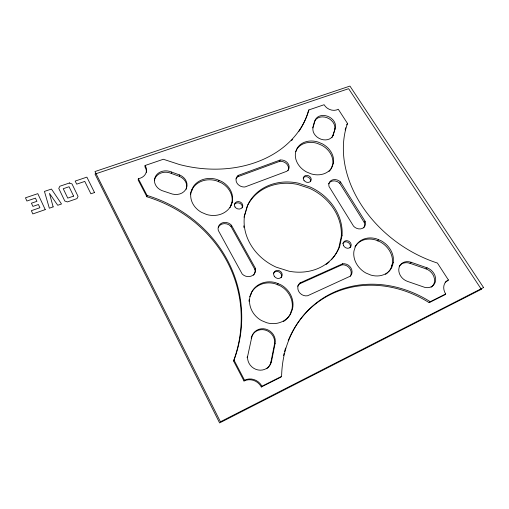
<?xml version="1.0" encoding="UTF-8"?>
<svg xmlns="http://www.w3.org/2000/svg" width="509" height="509" viewBox="0 0 509 509"><rect width="100%" height="100%" fill="white"/><g stroke="black" fill="none" stroke-linecap="round" stroke-linejoin="round"><path stroke-width="0.76" d="M138.321 178.697L138.187 180.071L146.897 196.767A142.278 130.883 -8 0 1 233.536 360.945L243.996 380.986A13.247 12.68 52.1 0 1 260.939 386.28L261.302 386.986L280.943 377.131L281.611 376.361A113.38 98.651 53.9 0 1 430.245 301.71L445.668 293.979A11.65 9.436 44.2 0 1 448.41 279.982L437.441 263.064A113.647 87.007 35.4 0 1 347.482 123.445L338.25 109.212A9.327 7.234 25.6 0 1 324.125 104.72L308.906 109.919A112.171 87.701 15.5 0 1 179.397 164.515L163.351 159.266L145.078 165.501A10.867 9.143 8.1 0 1 138.321 178.697L147.056 195.443A142.806 131.297 -7.8 0 1 234.032 360.111L244.53 380.217A13.298 12.725 51.8 0 1 261.537 385.536L261.9 386.242L261.302 386.986M145.078 165.501L144.925 166.901A10.829 9.124 8.1 0 1 146.318 172.354M146.897 196.767L147.056 195.443M154.373 180.682A12.095 10.307 11.3 0 1 171.247 173.41L171.488 172.036L179.556 174.956A11.955 10.199 12.3 0 1 186.472 187.999A11.955 10.199 12.3 0 1 172.366 194.056L163.822 191.219A12.14 10.333 11.3 0 1 155.092 177.317A12.14 10.333 11.3 0 1 171.488 172.036M186.211 189.259A11.917 10.18 12.3 0 0 179.295 176.318L179.556 174.956M270.903 362.166L271.532 361.352L275.102 343.371A12.203 11.389 37.4 0 0 265.749 329.113A12.203 11.389 37.4 0 0 251.745 337.257L251.198 338.154A12.159 11.357 37.5 0 1 265.157 330.036A12.159 11.357 37.5 0 1 274.472 344.243L270.903 362.166A12.388 11.682 41.3 0 1 266.627 368.777M247.037 357.394L247.578 356.554L251.745 337.257M191.963 190.175L192.275 188.852M312.704 127.912L314.04 123.089M218.584 181.694L218.972 180.358M333.3 134.879L335.068 128.898A10.893 8.608 25.9 0 0 327.446 116.205A10.893 8.608 25.9 0 0 314.696 121.676L312.978 127.893A10.816 8.596 26 0 0 321.045 139.218A10.816 8.596 26 0 0 333.3 134.879L332.587 136.253A10.784 8.583 26 0 1 331.976 137.545M243.996 217.209L245.904 210.751M246.121 210.039L247.247 206.247A50.334 43.373 28 0 1 297.453 184.385L309.478 188.305A50.334 43.373 28 0 1 341.284 236.462L338.886 247.571A50.334 43.373 28 0 1 331.314 259.787M332.587 136.253L335.068 128.898M236.061 178.844A7.489 6.337 20.3 0 1 237.786 176.725L238.237 175.389L280.135 160.036A7.202 5.962 23.9 0 1 288.247 163.879A7.202 5.962 23.9 0 1 286.872 171.247L244.899 186.988A7.514 6.35 20.3 0 1 236.876 182.928A7.514 6.35 20.3 0 1 238.237 175.389M230.793 205.846L231.232 204.58M253.507 275.242A7.94 7.158 24.9 0 0 254.901 269.452L231.003 226.473L231.449 225.258A7.686 6.763 19.4 0 0 222.159 222.929A7.686 6.763 19.4 0 0 218.304 230.45L242.201 274.014A7.966 7.171 24.9 0 0 251.497 276.012A7.966 7.171 24.9 0 0 255.442 268.358L231.449 225.258M249.792 296.747L251.459 292.535A22.224 20.271 32.3 0 1 275.172 283.761L280.434 285.956A22.224 20.271 32.3 0 1 291.943 309.389L290.149 314.384A22.224 20.271 32.3 0 1 287.012 318.672M295.748 151.663L296.333 150.206M237.786 176.725L279.562 161.385L280.135 160.036M308.906 109.919L308.276 111.356A111.827 87.542 15.5 0 1 298.834 131.487M229.985 207.678L231.64 203.937A21.149 18.209 16.8 0 0 221.39 182.871L216.382 180.765A21.149 18.209 16.8 0 0 193.121 187.77L191.053 192.071A21.149 18.209 16.8 0 0 190.481 194.743M254.901 269.452L255.442 268.358M250.364 295.296L250.899 294.272M346.737 124.839L347.482 123.445M277.481 284.722L278.099 283.678M233.536 360.945L234.032 360.111M328.579 183.857A7.279 5.993 29.5 0 1 339.732 183.227L340.489 181.955A7.298 6.006 29.5 0 0 332.148 180.014A7.298 6.006 29.5 0 0 329.024 186.479L353.577 226.2A7.336 6.108 33.7 0 0 362.262 228.439A7.336 6.108 33.7 0 0 365.087 221.281L340.489 181.955M297.631 286.306A7.788 6.935 35.1 0 1 299.527 283.863L300.215 282.819L342.722 263.757A7.775 6.706 36.8 0 1 350.956 267.95A7.775 6.706 36.8 0 1 350.211 276.222L307.64 295.748A7.813 6.948 35 0 1 298.821 291.593A7.813 6.948 35 0 1 300.215 282.819M291.154 311.578L291.829 310.617M243.996 380.986L244.53 380.217M274.472 344.243L275.102 343.371M363.611 227.892A7.311 6.095 33.7 0 0 364.234 222.452L365.087 221.281M299.527 283.863L341.908 264.839L342.722 263.757M399.183 266.366L400.271 264.954A11.217 9.308 41 0 1 410.044 263.325L426.052 268.892A11.287 9.296 42.2 0 1 433.783 276.33L434.482 278.856A11.287 9.296 42.2 0 1 431.072 287.254M377.697 240.846L378.601 239.726M391.796 265.463L392.757 264.406M410.044 263.325L411.056 262.269L427.121 267.855A11.325 9.315 42.1 0 1 434.871 275.318L435.577 277.85A11.325 9.315 42.1 0 1 424.939 287.426L407.435 281.375A11.255 9.327 40.9 0 1 399.775 265.825L401.257 263.897A11.255 9.327 40.9 0 1 411.056 262.269M426.052 268.892L427.121 267.855M448.41 279.982L447.277 280.981A11.612 9.417 44.3 0 0 445.178 282.349M288.209 340.731A112.966 98.371 54 0 1 429.144 302.651L430.245 301.71M445.668 293.979L444.529 294.94L429.144 302.651M261.9 386.242L281.611 376.361M69.599 182.947L59.877 186.224L58.764 188.413L64.777 200.991L67.411 201.927L76.974 198.612L78.062 196.404L72.004 183.94L69.409 183.011M171.247 173.41L179.295 176.318M339.732 183.227L364.234 222.452M329.113 261.982A50.334 43.373 28 0 1 326.104 264.489M243.887 227.447A50.334 43.373 28 0 1 243.735 225.856M329.037 171.482A19.768 16.103 26.4 0 0 331.174 168.664L332.631 164.712A19.768 16.103 26.4 0 0 321.93 145.345L317.247 143.36A19.768 16.103 26.4 0 0 296.632 149.481M286.472 319.2A22.224 20.271 32.3 0 1 283.405 321.548M248.99 301.303A22.224 20.271 32.3 0 1 249.105 299.744M387.941 272.398A20.984 17.681 37.6 0 1 385.485 274.351M354.945 246.929A20.984 17.681 37.6 0 1 375.534 239.936L380.452 242.004A20.984 17.681 37.6 0 1 392.356 258.61L392.375 263.484L391.058 267.995A20.984 17.681 37.6 0 1 388.482 271.844M279.562 161.385A7.177 5.949 23.9 0 1 286.726 163.993A7.177 5.949 23.9 0 1 288.056 170.54M218.323 227.173A7.66 6.751 19.4 0 1 231.003 226.473M341.908 264.839A7.75 6.687 36.8 0 1 349.664 268.338A7.75 6.687 36.8 0 1 350.287 276.164M303.109 178.137A4.078 3.378 26.7 0 1 307.926 177.062A4.078 3.378 26.7 0 1 310.496 181.408M342.716 243.455A4.231 3.595 34.6 0 1 348.092 242.43A4.231 3.595 34.6 0 1 350.027 247.711M273.518 273.25A4.403 3.938 30 0 1 279.314 272.099A4.403 3.938 30 0 1 281.114 277.71M234.49 204.44A4.257 3.678 20.4 0 1 239.694 203.25A4.257 3.678 20.4 0 1 242.208 207.844M314.168 122.497A10.861 8.596 25.9 0 1 327.109 117.751A10.861 8.596 25.9 0 1 334.356 130.285M292.656 139.383A111.827 87.542 15.5 0 1 291.593 140.541M345.159 129.98A113.303 86.867 35.5 0 1 345.789 127.753M283.558 355.575A112.966 98.371 54 0 1 284.111 353.278M284.506 351.757A112.966 98.371 54 0 1 285.6 348.01M271.532 361.352A12.432 11.713 41.1 0 1 257.948 369.941A12.432 11.713 41.1 0 1 247.578 356.554M342.073 235.311L339.675 246.451A50.499 43.475 28 0 1 289.112 271.24L276.19 267.161A50.499 43.475 28 0 1 244.479 215.975L247.73 204.981A50.499 43.475 28 0 1 298.089 183.1L310.153 187.026A50.499 43.475 28 0 1 342.073 235.311M393.336 262.421L392.019 266.945A21.054 17.72 37.6 0 1 370.889 275.102L365.818 272.977A21.054 17.72 37.6 0 1 353.965 250.969L355.422 246.49A21.054 17.72 37.6 0 1 376.431 238.81L381.362 240.884A21.054 17.72 37.6 0 1 393.311 257.541L393.336 262.421M292.618 308.416L290.817 313.429A22.301 20.328 32.3 0 1 266.856 322.782L261.416 320.524A22.301 20.328 32.3 0 1 250.034 296.454L251.993 291.498A22.301 20.328 32.3 0 1 275.776 282.711L281.057 284.913A22.301 20.328 32.3 0 1 292.618 308.416M333.357 163.395L331.9 167.353A19.832 16.135 26.4 0 1 311.107 173.874L306.278 171.838A19.832 16.135 26.4 0 1 295.659 152.026L297.25 148.113A19.832 16.135 26.4 0 1 317.915 141.986L322.617 143.977A19.832 16.135 26.4 0 1 333.357 163.395M232.079 202.665L230.151 207.023A21.219 18.254 16.9 0 1 206.635 214.505L201.469 212.336A21.219 18.254 16.9 0 1 191.359 190.754L193.433 186.44A21.219 18.254 16.9 0 1 216.764 179.429L221.79 181.548A21.219 18.254 16.9 0 1 232.079 202.665M483.55 287.547L220.422 421.789L94.979 171.539L349.938 86.085L483.55 287.547M481.329 289.277L219.595 422.915L95.011 174.059L348.633 88.693L481.329 289.277M45.237 209.619L32.837 213.92L31.348 210.675L39.906 207.729L38.41 204.516L32.907 206.406L31.431 203.193L36.928 201.316L35.445 198.128L26.92 201.017L25.45 197.816L37.8 193.662L45.237 209.619M53.14 206.877L49.335 208.2L44.448 191.416L51.46 189.055L61.513 203.975L57.74 205.28L49.449 193.382L53.14 206.877M94.515 192.529L90.882 193.789L84.774 181.42L76.694 184.156L75.186 181.07L86.886 177.126L94.515 192.529M73.601 196.111L67.761 198.122L63.237 188.712L69.065 186.739L73.601 196.111M303.988 180.377A4.091 3.391 26.7 0 0 310.827 180.937A4.091 3.391 26.7 0 0 307.048 175.37A4.091 3.391 26.7 0 0 303.988 180.377M343.371 245.211A4.25 3.608 34.5 0 0 350.281 247.349A4.25 3.608 34.5 0 0 347.889 240.852A4.25 3.608 34.5 0 0 343.371 245.211M274.287 276.26A4.422 3.951 30 0 0 281.738 276.648A4.422 3.951 30 0 0 277.742 270.355A4.422 3.951 30 0 0 274.287 276.26M234.999 206.934A4.276 3.684 20.5 0 0 242.278 207.456A4.276 3.684 20.5 0 0 238.53 201.57A4.276 3.684 20.5 0 0 234.999 206.934"/></g></svg>
